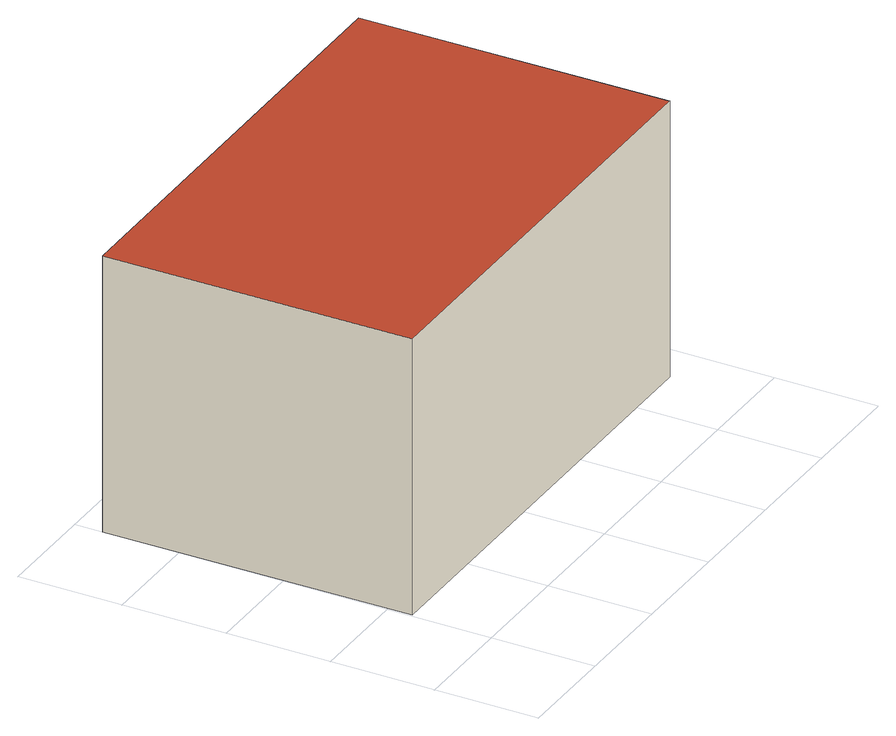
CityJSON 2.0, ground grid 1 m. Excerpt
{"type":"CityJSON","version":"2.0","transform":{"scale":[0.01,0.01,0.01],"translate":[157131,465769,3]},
"CityObjects":{
"building1":{"type":"Building","attributes":{"b3_dak_type":"horizontal","b3_extrusie":"standard","b3_h_dak_50p":6.06,"b3_h_dak_70p":6.07,"b3_h_dak_max":6.2,"b3_h_dak_min":6,"b3_h_maaiveld":3.39,"b3_is_glas_dak":false,"b3_kas_warenhuis":false,"b3_kwaliteitsindicator":true,"b3_mutatie_ahn3_ahn4":false,"b3_mutatie_ahn4_ahn5":false,"b3_n_nok":0,"b3_n_vlakken":1,"b3_opp_buitenmuur":40.27,"b3_opp_dak_plat":13.57,"b3_opp_dak_schuin":0,"b3_opp_grond":13.56,"b3_opp_scheidingsmuur":0,"b3_rmse_lod12":0.041,"b3_rmse_lod13":0.041,"b3_rmse_lod22":0.0323,"b3_t_run":13,"b3_val3dity_lod12":"[]","b3_val3dity_lod13":"[]","b3_val3dity_lod22":"[]","b3_volume_lod12":36.41,"b3_volume_lod13":36.41,"b3_volume_lod22":36.26,"geconstateerd":false,"oorspronkelijkbouwjaar":1999,"status":"Pand in gebruik"},"children":["building1-1"]},
"building1-1":{"type":"BuildingPart","parents":["building1"],"geometry":[{"type":"Solid","lod":"2.2","boundaries":[[[[0,1,2,3]],[[4,5,6,7]],[[7,6,1,0]],[[6,5,2,1]],[[5,4,3,2]],[[4,7,0,3]]]],"semantics":{"surfaces":[{"type":"GroundSurface"},{"type":"RoofSurface"},{"type":"WallSurface"}],"values":[[0,1,2,2,2,2]]}}]}
},
"vertices":[
[457,376,39],[459,78,39],[3,77,39],[1,374,39],[1,374,308],[3,77,308],[459,78,308],[457,376,308]
]}
